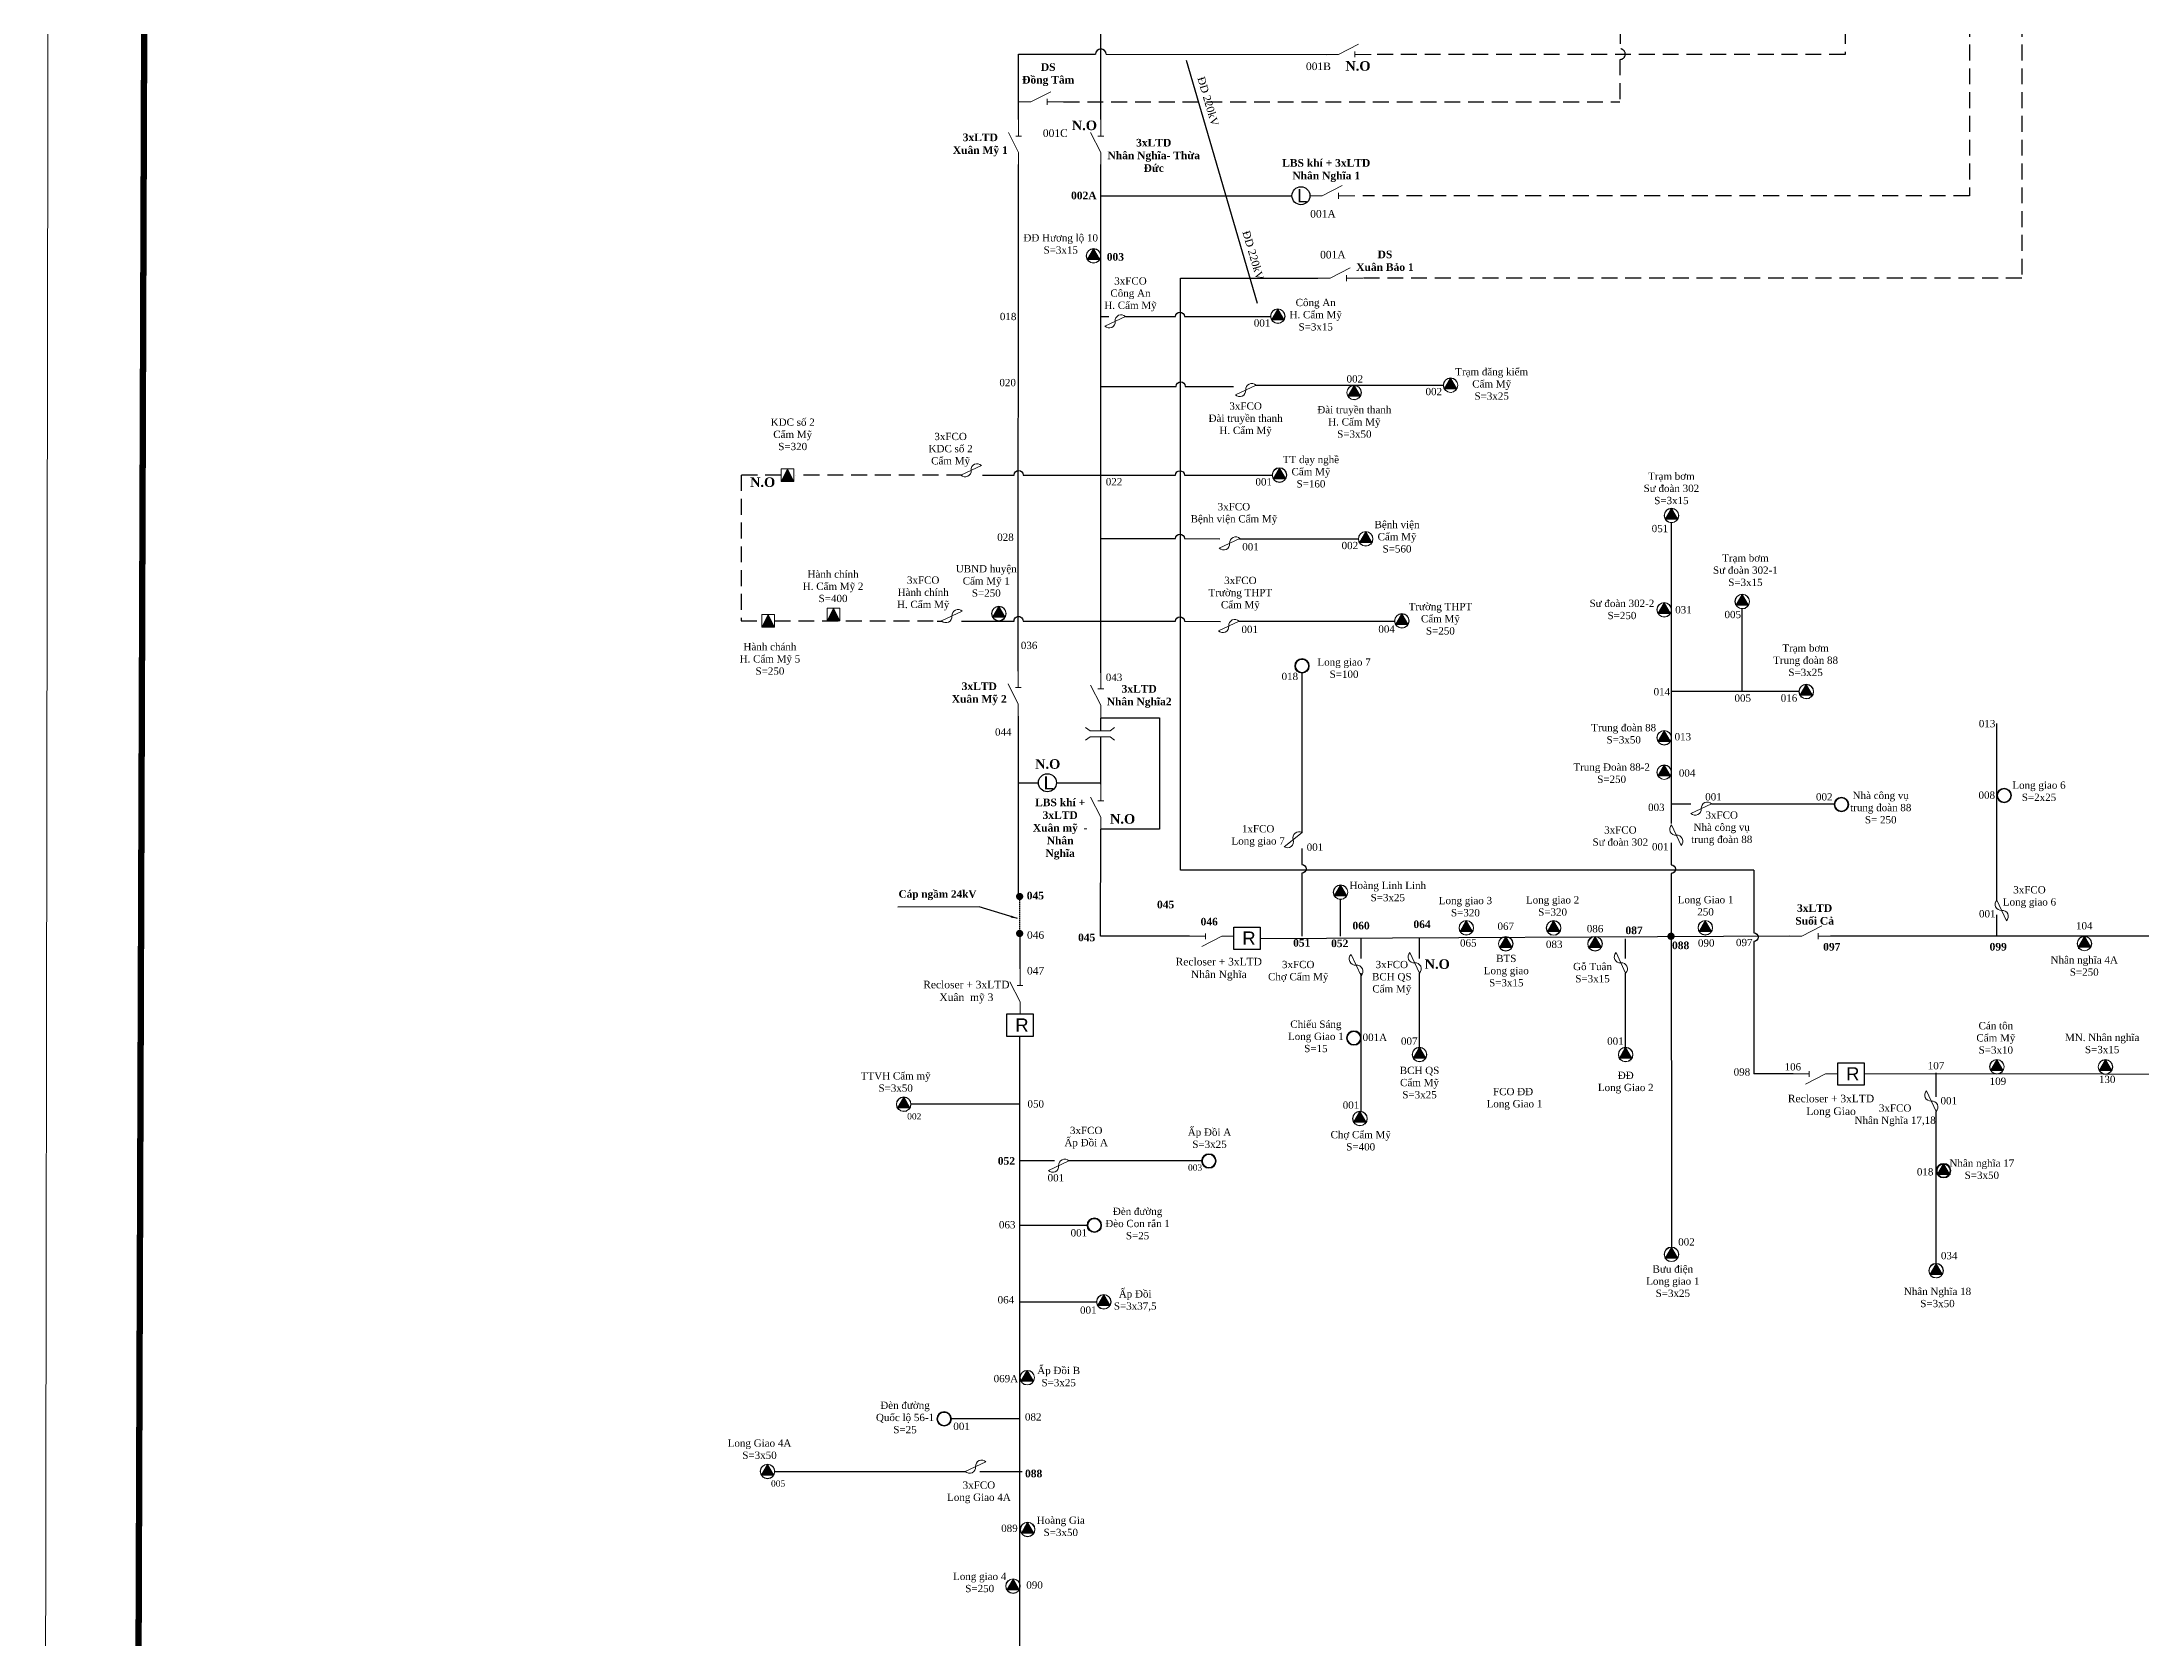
# Model space of a CAD drawing. Header units: inches. Extents: x 4393 to 9189, y -189 to 2360.
# Drawn here: x 4393 to 5187, y 721 to 1325 of the extents above; entities that cross this region are included whole.
import ezdxf
from ezdxf.enums import TextEntityAlignment as Align

# ---------------------------------------------------------------- set-up
doc = ezdxf.new("R2010")
doc.units = ezdxf.units.IN
doc.header["$MEASUREMENT"] = 0
doc.linetypes.add('DASHED', pattern=[0.75, 0.5, -0.25])
doc.layers.get('Defpoints').update_dxf_attribs({"lineweight": 13})
for name, color, linetype, lineweight in [('Day 220kV', 6, 'Continuous', 30), ('Day 22kV', 1, 'Continuous', 25), ('Khung', 7, 'Continuous', 20), ('TBA', 5, 'Continuous', 18), ('Text', 7, 'Continuous', 15), ('Thiet bi', 3, 'Continuous', 18)]:
    doc.layers.add(name, color=color, linetype=linetype, lineweight=lineweight)
doc.layers.add('TEXT477TANPHU', color=7, linetype='Continuous')
doc.styles.get("Standard").update_dxf_attribs({"font": 'arial.ttf'})
doc.styles.add('TimeNRoman', font='times.ttf')
doc.styles.add('TimeNRoman-B', font='timesbd.ttf')
doc.dimstyles.get("Standard").update_dxf_attribs({"dimtxt": 0.18, "dimasz": 0.18, "dimexe": 0.18, "dimexo": 0.0625, "dimgap": 0.09, "dimtad": 0, "dimtih": 1, "dimtoh": 1, "dimdec": 4, "dimzin": 0, "dimdsep": 46, "dimtxsty": 'Standard', "dimcen": 0.09, "dimadec": 0, "dimazin": 0, "dimtfac": 1, "dimtdec": 4, "dimtofl": 0, "dimtmove": 0, "dimatfit": 3, "dimfxl": 1, "dimtolj": 1, "dimtzin": 0, "dimarcsym": 0})

# ---------------------------------------------------------------- blocks, each defined once
blk = doc.blocks.new('ALTD')
at = {"color": 0}
for points in [[(3.38, 1.08), (1.27, 0), (0, 0)], [(2.99, 0.31), (2.99, -0.31)], [(2.99, 0), (4.73, 0)]]:
    blk.add_lwpolyline(points, dxfattribs=at)
blk = doc.blocks.new('FCO')
at = {"color": 0}
blk.add_lwpolyline([(0, 0, 0.707499), (1.13, 0.53, -0.707499), (2.26, 1.05, -5.301682)], format="xyb", dxfattribs=at)
blk.add_lwpolyline([(0, 0), (2.26, 1.05)], dxfattribs=at)
blk = doc.blocks.new('TBA 3P')
h = blk.add_hatch(color=4)
h.set_gradient(color1=(0, 0, 255), one_color=1, tint=1, name='INVSPHERICAL')
h.paths.add_polyline_path([(-0.01, 1.58), (0, 1.6, 0.414214), (-0.8, 0.8, 0.131652), (-0.69, 0.4), (-0.68, 0.42, -0.12747), (-0.78, 0.8, -0.409402)])
h = blk.add_hatch(color=4)
h.set_gradient(color1=(0, 0, 255), one_color=1, tint=1, name='INVSPHERICAL')
h.paths.add_polyline_path([(0.8, 0.8, 1), (-0.8, 0.8, 1)])
h.paths.add_polyline_path([(-0.78, 0.8, -1), (0.78, 0.8, -1)], flags=16)
h = blk.add_hatch()
h.set_pattern_fill('AR-HBONE', color=4, scale=0.25, style=0)
h.paths.add_polyline_path([(0.69, 0.4), (0.67, 0.4, -0.566432), (-0.67, 0.4), (-0.69, 0.4, 0.57735)])
h = blk.add_hatch(color=4)
h.set_gradient(color1=(0, 0, 255), one_color=1, tint=1, name='SPHERICAL')
h.paths.add_polyline_path([(0, 1.6), (0.01, 1.58, -0.409402), (0.78, 0.8, -0.12747), (0.68, 0.42), (0.69, 0.4, 0.131652), (0.8, 0.8, 0.414214)])
at = {"color": 0}
blk.add_lwpolyline([(0, 1.6, 0, 1.39, 0), (0, 0.4, 0, 0, 0)], format="xyseb", dxfattribs=at)
blk.add_lwpolyline([(-0.69, 0.4), (0.69, 0.4), (0, 1.6)], close=True, dxfattribs=at)
for radius in [0.8, 0.778]:
    blk.add_circle((0, 0.8), radius, dxfattribs=at)
blk = doc.blocks.new('TBA 1000')
at = {"color": 0}
blk.add_lwpolyline([(0, 1.39, 0, 1.39, 0), (0, 0, 0, 0, 0)], format="xyseb", dxfattribs=at)
for points in [[(-0.69, 0), (0.69, 0), (0, 1.39)], [(-0.69, 1.39), (0.69, 1.39), (0.69, 0), (-0.69, 0)]]:
    blk.add_lwpolyline(points, close=True, dxfattribs=at)
blk = doc.blocks.new('TBA 1P')
h = blk.add_hatch(color=4)
h.set_gradient(color1=(0, 0, 255), one_color=1, tint=1, name='SPHERICAL')
h.paths.add_polyline_path([(0.8, 0.8, 1), (-0.8, 0.8, 1)])
h.paths.add_polyline_path([(-0.77, 0.8, -1), (0.77, 0.8, -1)], flags=16)
at = {"color": 0}
for radius in [0.8, 0.769, 0.759, 0.759, 0.748, 0.737, 0.726, 0.715]:
    blk.add_circle((0, 0.8), radius, dxfattribs=at)
blk = doc.blocks.new('Re')
at = {"layer": 'Day 22kV', "color": 0}
blk.add_lwpolyline([(1873.29, 178.55), (1883.26, 178.55), (1883.26, 170.06), (1873.29, 170.06)], close=True, dxfattribs=at)
at = {"layer": 'TEXT477TANPHU', "color": 7, "true_color": 0xffffff, "insert": (1876.47, 176.87), "char_height": 5, "attachment_point": 1}
blk.add_mtext_dynamic_manual_height_columns('R', width=1.1505, gutter_width=1, heights=[0], dxfattribs=at)
blk = doc.blocks.new('LBS khí')
blk.add_circle((1.09, -1.12), 3.4)
at = {"layer": 'TEXT477TANPHU', "color": 7, "true_color": 0xffffff, "insert": (-0.34, 1.36), "char_height": 5, "attachment_point": 1}
blk.add_mtext_dynamic_manual_height_columns('L', width=1.1505, gutter_width=1, heights=[0], dxfattribs=at)
blk = doc.blocks.new('DUNG LUOI')
at = {"color": 0}
for points in [[(-1.01, -1.59), (-0.65, -1.1), (-0.65, 1.1), (-1.01, 1.59)], [(0.37, -1.59), (0, -1.1), (0, 1.1), (0.37, 1.59)]]:
    blk.add_lwpolyline(points, dxfattribs=at)

msp = doc.modelspace()

# ---------------------------------------------------------------- linework, layer by layer
at = {"color": 6, "linetype": 'DASHED', "lineweight": 30}
msp.add_line((4762.68, 1000.98), (4762.68, 988.37), dxfattribs=at)
at = {"color": 6}
msp.add_line((4762.82, 974.24), (4762.82, 986.99), dxfattribs=at)
at = {"color": 1}
msp.add_line((4826.99, 986.6), (4793.32, 986.6), dxfattribs=at)
at = {"layer": 'Day 220kV'}
msp.add_lwpolyline([(4852.7, 1225.95), (4825.84, 1317.87)], dxfattribs=at)
at = {"layer": 'Day 22kV', "color": 4}
msp.add_line((4793.38, 1295.55), (4793.38, 1510.3), dxfattribs=at)
at = {"layer": 'Day 22kV', "color": 6}
for p, q in [((4762.31, 1320.26), (4791.38, 1320.26)), ((4795.38, 1320.26), (4878.66, 1320.24)), ((4776.58, 1044.69), (4793.36, 1044.69))]:
    msp.add_line(p, q, dxfattribs=at)
at = {"layer": 'Day 22kV', "color": 30, "linetype": 'DASHED', "ltscale": 12}
msp.add_line((4779.33, 1302.23), (4989.75, 1302.23), dxfattribs=at)
at = {"layer": 'Day 22kV', "color": 6, "linetype": 'DASHED', "lineweight": 30, "ltscale": 12}
for p, q in [((4657.29, 1161.09), (4657.29, 1105.91)), ((4657.29, 1105.91), (4665.2, 1105.91))]:
    msp.add_line(p, q, dxfattribs=at)
at = {"layer": 'Day 22kV'}
for p, q in [((4793.38, 1069.21), (4815.57, 1069.21)), ((4815.57, 1069.21), (4815.57, 1027.11)), ((4815.57, 1027.11), (4793.35, 1027.11))]:
    msp.add_line(p, q, dxfattribs=at)
at = {"layer": 'Day 22kV', "color": 5, "linetype": 'DASHED', "ltscale": 12}
msp.add_lwpolyline([(5141.77, 1404.92), (5141.77, 1235.6), (4892.55, 1235.6)], dxfattribs=at)
at = {"layer": 'Day 22kV', "linetype": 'DASHED', "ltscale": 12}
msp.add_lwpolyline([(5121.96, 1404.92), (5121.96, 1266.72), (4892.55, 1266.72)], dxfattribs=at)
at = {"layer": 'Day 22kV', "color": 6, "linetype": 'DASHED', "ltscale": 12}
msp.add_lwpolyline([(5074.92, 1339.23), (5074.92, 1320.24), (4895.68, 1320.24)], dxfattribs=at)
at = {"layer": 'Day 22kV', "color": 30, "linetype": 'DASHED', "ltscale": 12}
for points in [[(4989.81, 1339.2), (4989.78, 1322.32)], [(4989.77, 1318.32), (4989.75, 1302.23)]]:
    msp.add_lwpolyline(points, dxfattribs=at)
at = {"layer": 'Day 22kV', "color": 6}
for points in [[(4762.31, 1295.55), (4762.31, 1320.26)], [(4762.18, 1086.91), (4762.31, 1278.53)], [(4793.38, 1221.07), (4796.43, 1221.07)], [(4845.89, 1137), (4890.81, 1136.95)], [(4731.42, 1105.8), (4733.28, 1105.8)], [(4845.69, 1105.8), (4904.51, 1105.8)], [(4762.26, 1002.75), (4762.27, 1069.9)], [(4762.26, 1044.69), (4769.78, 1044.69)], [(5009.25, 1036.72), (5016.54, 1036.72)], [(5024.43, 1036.72), (5070.96, 1036.72)], [(4762.8, 872.7), (4762.8, 948.73)], [(4762.64, 923.05), (4721.58, 923.05)], [(4775.81, 901.62), (4762.8, 901.62)], [(4831.63, 901.62), (4781.33, 901.62)], [(4762.8, 877.29), (4788.18, 877.29)], [(4762.8, 171.85), (4762.8, 872.7)], [(4762.8, 848.32), (4791.74, 848.32)], [(4762.94, 804.03), (4736.85, 804.03)], [(4670.07, 784.15), (4742.13, 784.15)], [(4747.65, 784.15), (4763.68, 784.15)]]:
    msp.add_lwpolyline(points, dxfattribs=at)
at = {"layer": 'Day 22kV'}
for points in [[(4793.38, 1248.4), (4793.38, 1278.53)], [(4793.38, 1266.72), (4865.69, 1266.72)], [(4793.38, 1086.23), (4793.38, 1248.4)], [(4851.81, 1195.05), (4922.94, 1195.05)], [(5009.25, 1029.22), (5009.25, 1143.13)], [(5036.03, 1079.19), (5036.03, 1110.49)], [(4869.49, 1025.83), (4869.49, 1086.13)], [(5057.48, 1079.19), (5009.25, 1079.19)], [(5132.33, 1000.3), (5132.33, 1067.15)], [(4884.1, 986.6), (4884.09, 1000.51)], [(5132.33, 986.61), (5132.33, 994.78)], [(5054.01, 986.61), (4853.69, 985.63)], [(4891.84, 978.19), (4891.83, 985.81)], [(4913.92, 978.19), (4913.92, 985.92)], [(4991.91, 978.19), (4991.91, 985.63)], [(5540.81, 986.61), (5069.39, 986.61)], [(4891.84, 920.38), (4891.84, 972.67)], [(4913.92, 944.62), (4913.92, 972.67)], [(4991.91, 944.62), (4991.91, 972.67)]]:
    msp.add_lwpolyline(points, dxfattribs=at)
at = {"layer": 'Day 22kV', "color": 5}
for points in [[(4823.51, 1069.9), (4823.51, 1235.61), (4875.53, 1235.6)], [(4823.51, 1011.67), (4823.51, 1069.9)], [(5040.45, 1011.68), (4823.51, 1011.67)], [(5055.29, 934.54), (5040.45, 934.54)], [(5534.05, 933.88), (5082.1, 934.55)], [(5109.35, 925.88), (5109.35, 934.97)], [(5109.35, 862.86), (5109.35, 920.36)]]:
    msp.add_lwpolyline(points, dxfattribs=at)
at = {"layer": 'Day 22kV', "color": 6}
for points in [[(4802.7, 1221.07), (4821.59, 1221.07, -0.983539), (4825, 1221.07), (4857.71, 1221.07)], [(4793.38, 1194.64), (4821.92, 1194.64, -0.983539), (4825.33, 1194.64), (4843.54, 1194.64)], [(4748.68, 1161.09), (4760.58, 1161.09, -0.983539), (4763.99, 1161.09), (4797.36, 1161.09)], [(4795.67, 1161.06), (4821.59, 1161.06, -0.983539), (4825, 1161.06), (4858.38, 1161.06)], [(4793.38, 1137.03), (4821.59, 1137.03, -0.983539), (4825, 1137.03), (4838.46, 1137.01)], [(4740.68, 1105.8), (4760.57, 1105.8, -1.066256), (4763.98, 1105.8), (4793.38, 1105.8)], [(4793.38, 1105.8), (4821.59, 1105.8, -0.983539), (4825, 1105.8), (4838.64, 1105.66)]]:
    msp.add_lwpolyline(points, format="xyb", dxfattribs=at)
at = {"layer": 'Day 22kV', "color": 6, "linetype": 'DASHED', "lineweight": 30, "ltscale": 12}
for points in [[(4672.47, 1161.09), (4657.29, 1161.09)], [(4740.95, 1161.09), (4677.85, 1161.09)], [(4669.98, 1105.91), (4733.16, 1105.91)]]:
    msp.add_lwpolyline(points, dxfattribs=at)
at = {"layer": 'Day 22kV', "color": 1}
for points in [[(4793.37, 1064.29), (4793.38, 1069.21)], [(4793.36, 1044.13), (4793.37, 1062.06)], [(4793.32, 986.6), (4793.35, 1027.11)]]:
    msp.add_lwpolyline(points, dxfattribs=at)
at = {"layer": 'Day 22kV'}
for points in [[(4869.44, 1019.79), (4869.44, 1013.72, -0.983539), (4869.44, 1010.45), (4869.44, 986.6)], [(5009.18, 1021.9), (5009.18, 1013.61, -0.983539), (5009.18, 1010.34), (5009.25, 869.04)]]:
    msp.add_lwpolyline(points, format="xyb", dxfattribs=at)
at = {"layer": 'Day 22kV', "color": 5}
msp.add_lwpolyline([(5040.45, 1011.68), (5040.45, 987.93, -0.983539), (5040.45, 984.67), (5040.45, 934.54)], format="xyb", dxfattribs=at)
at = {"layer": 'Day 22kV', "const_width": 1.35}
for points in [[(4762.68, 1002.37, 1), (4762.68, 1000.98, 1), (4762.68, 1002.37, 2.414214)], [(4762.68, 988.37, 1), (4762.68, 986.98, 1), (4762.68, 988.37, 2.414214)], [(5009.07, 987.31, 1), (5009.07, 985.91, 1), (5009.07, 987.31, 2.414214)]]:
    msp.add_lwpolyline(points, format="xyb", dxfattribs=at)
at = {"layer": 'Day 22kV', "color": 0}
for points in [[(4843.72, 990.11), (4853.69, 990.11), (4853.69, 981.61), (4843.72, 981.61)], [(4757.84, 957.22), (4767.81, 957.22), (4767.81, 948.73), (4757.84, 948.73)], [(5072.13, 938.75), (5082.1, 938.75), (5082.1, 930.26), (5072.13, 930.26)]]:
    msp.add_lwpolyline(points, close=True, dxfattribs=at)
at = {"layer": 'Day 22kV', "color": 6}
msp.add_arc((4793.38, 1320.26), 2, 359.99104, 179.99104, dxfattribs=at)
at = {"layer": 'Day 22kV', "color": 30, "linetype": 'DASHED', "ltscale": 12}
msp.add_arc((4989.78, 1320.32), 2, 269.9073, 89.9073, dxfattribs=at)
at = {"layer": 'Defpoints'}
msp.add_lwpolyline([(4392.87, -188.87), (7812.22, -188.46), (7812.16, 1998.11), (4396.1, 1998.09)], close=True, dxfattribs=at)
at = {"layer": 'Khung', "const_width": 2.4}
msp.add_lwpolyline([(4433.74, 1971.09), (4426.33, -167.86), (7785.22, -167.72), (7785.16, 1971.11)], close=True, dxfattribs=at)

# ---------------------------------------------------------------- block references
at = {"color": 0}
for p in [(4868, 1267.88), (4772.09, 1045.81)]:
    msp.add_blockref('LBS khí', p, dxfattribs=at)
at = {"layer": 'Day 22kV', "color": 0}
for p in [(2970.43, 811.56), (2884.55, 778.67), (3198.84, 760.2)]:
    msp.add_blockref('Re', p, dxfattribs=at)
at = {"layer": 'TBA', "xscale": 3.450000000000728, "yscale": 3.450000000000728, "zscale": 3.450000000000728}
for name, p in [('TBA 3P', (4790.63, 1241.23)), ('TBA 3P', (4860.32, 1218.42)), ('TBA 3P', (4925.7, 1192.29)), ('TBA 3P', (4889.19, 1189.53)), ('TBA 1000', (4674.86, 1158.7)), ('TBA 3P', (4860.95, 1158.33)), ('TBA 3P', (5009.25, 1143)), ('TBA 3P', (4893.57, 1134.19)), ('TBA 1000', (4692.28, 1105.91)), ('TBA 3P', (4754.83, 1105.91)), ('TBA 3P', (5006.49, 1107.35)), ('TBA 3P', (5036.03, 1110.49)), ('TBA 1000', (4667.59, 1103.52)), ('TBA 3P', (4907.26, 1103.16)), ('TBA 1P', (4869.49, 1086.13)), ('TBA 3P', (5060.24, 1076.43)), ('TBA 3P', (5006.49, 1058.96)), ('TBA 3P', (5006.49, 1045.9)), ('TBA 1P', (5135.09, 1037.11)), ('TBA 1P', (5073.54, 1033.7)), ('TBA 3P', (4884.09, 1000.51)), ('TBA 3P', (4931.64, 987.04)), ('TBA 3P', (4964.67, 987)), ('TBA 3P', (5022.05, 987.07)), ('TBA 3P', (4946.56, 981.02)), ('TBA 3P', (4980.34, 981.01)), ('TBA 3P', (5165.46, 981.08)), ('TBA 1P', (4889.1, 945.36)), ('TBA 3P', (4913.92, 939.1)), ('TBA 3P', (4991.91, 939.1)), ('TBA 3P', (5132.36, 934.48)), ('TBA 3P', (5173.4, 934.43)), ('TBA 3P', (4718.82, 920.31)), ('TBA 3P', (4891.41, 914.89)), ('TBA 1P', (4834.28, 898.84)), ('TBA 3P', (5112.16, 895.17)), ('TBA 1P', (5112.16, 895.17)), ('TBA 1P', (4790.94, 874.53)), ('TBA 3P', (5009.25, 863.52)), ('TBA 3P', (5109.35, 857.34)), ('TBA 3P', (4794.5, 845.56)), ('TBA 3P', (4765.56, 816.88)), ('TBA 1P', (4734.09, 801.27)), ('TBA 3P', (4667.31, 781.41)), ('TBA 3P', (4765.7, 759.46)), ('TBA 3P', (4760.18, 738.04))]:
    msp.add_blockref(name, p, dxfattribs=at)
at = {"layer": 'Thiet bi'}
for name, p, xscale, yscale, zscale in [('ALTD', (4878.66, 1320.24), 3.600000000000364, 3.600000000000364, 3.600000000000364), ('ALTD', (4762.32, 1302.23), 3.600000000000364, 3.600000000000364, 3.600000000000364), ('ALTD', (4872.49, 1266.72), 3.600000000000364, 3.600000000000364, 3.600000000000364), ('ALTD', (4875.53, 1235.6), 3.600000000000364, 3.600000000000364, 3.600000000000364), ('FCO', (4740.45, 1161.09), 3.450000000000728, 3.450000000000728, 3.450000000000728), ('FCO', (4733.16, 1105.91), 3.450000000000728, 3.450000000000728, 3.450000000000728), ('ALTD', (5054.01, 986.61), 3.600000000000364, 3.600000000000364, 3.600000000000364), ('FCO', (4742.13, 784.15), 3.450000000000728, 3.450000000000728, 3.450000000000728)]:
    msp.add_blockref(name, p, dxfattribs=dict(at, xscale=xscale, yscale=yscale, zscale=zscale))
for name, p, xscale, yscale, zscale, rotation in [('ALTD', (4762.31, 1278.53), 3.600000000000364, 3.600000000000364, 3.600000000000364, 90), ('ALTD', (4793.38, 1278.53), 3.600000000000364, 3.600000000000364, 3.600000000000364, 90), ('FCO', (4802.72, 1221.05), 3.450000000000728, 3.450000000000728, 3.450000000000728, 180), ('FCO', (4852.11, 1195.05), 3.450000000000728, 3.450000000000728, 3.450000000000728, 180), ('FCO', (4846, 1137.05), 3.450000000000728, 3.450000000000728, 3.450000000000728, 180), ('FCO', (4845.69, 1105.8), 3.450000000000728, 3.450000000000728, 3.450000000000728, 180), ('ALTD', (4762.18, 1069.9), 3.600000000000364, 3.600000000000364, 3.600000000000364, 90), ('ALTD', (4793.38, 1069.44), 3.600000000000364, 3.600000000000364, 3.600000000000364, 90), ('DUNG LUOI', (4793.12, 1062.06), 3.450000000000728, 3.450000000000728, 3.450000000000728, 270), ('ALTD', (4793.36, 1027.11), 3.600000000000364, 3.600000000000364, 3.600000000000364, 90), ('FCO', (5024.43, 1036.72), 3.450000000000728, 3.450000000000728, 3.450000000000728, 180), ('FCO', (4869.49, 1025.83), 3.449999999999335, 3.450000000000728, 3.449999999999335, 194.0112539626389), ('FCO', (5009.25, 1028.75), 3.450000000000728, 3.450000000000728, 3.450000000000728, 270), ('FCO', (5132.33, 1000.3), 3.450000000000728, 3.450000000000728, 3.450000000000728, 270), ('ALTD', (4843.72, 986.6), 3.600000000000364, 3.600000000000364, 3.600000000000364, 180), ('FCO', (4891.83, 971.62), 3.600000000000364, 3.600000000000364, 3.600000000000364, 90), ('FCO', (4913.92, 972.67), 3.450000000000728, 3.450000000000728, 3.450000000000728, 90), ('FCO', (4991.91, 972.67), 3.450000000000728, 3.450000000000728, 3.450000000000728, 90), ('ALTD', (4762.82, 957.22), 3.600000000000364, 3.600000000000364, 3.600000000000364, 90), ('ALTD', (5072.11, 934.51), 3.600000000000364, 3.600000000000364, 3.600000000000364, 180), ('FCO', (5109.35, 920.36), 3.450000000000728, 3.450000000000728, 3.450000000000728, 90), ('FCO', (4781.33, 901.62), 3.450000000000728, 3.450000000000728, 3.450000000000728, 180)]:
    msp.add_blockref(name, p, dxfattribs=dict(at, xscale=xscale, yscale=yscale, zscale=zscale, rotation=rotation))

# ---------------------------------------------------------------- texts
at = {"layer": 'Text', "style": 'TimeNRoman'}
for p in [(4832.58, 1302.07), (4849.61, 1243.82)]:
    msp.add_text('ÐD 220kV', height=2.88, rotation=286.29905, dxfattribs=at).set_placement(p, align=Align.CENTER)
at = {"layer": 'Text'}
for s, height, style, p in [('001B', 2.88, 'TimeNRoman', (4875.69, 1314.27)), ('001C', 2.88, 'TimeNRoman', (4776.18, 1289)), ('002A', 2.88, 'TimeNRoman-B', (4786.96, 1265.41)), ('001A', 2.88, 'TimeNRoman', (4877.42, 1258.47)), ('003', 2.88, 'TimeNRoman-B', (4798.89, 1242.19)), ('001A', 2.88, 'TimeNRoman', (4881.16, 1243.02)), ('018', 2.76, 'TimeNRoman', (4758.32, 1219.69)), ('001', 2.76, 'TimeNRoman', (4854.38, 1217.23)), ('020', 2.76, 'TimeNRoman', (4758.15, 1194.69)), ('002', 2.76, 'TimeNRoman', (4889.47, 1196.09)), ('002', 2.76, 'TimeNRoman', (4919.34, 1191.29)), ('022', 2.76, 'TimeNRoman', (4798.39, 1157.19)), ('001', 2.76, 'TimeNRoman', (4855, 1157.14)), ('028', 2.76, 'TimeNRoman', (4757.31, 1136.19)), ('051', 2.76, 'TimeNRoman', (5004.89, 1139.48)), ('001', 2.76, 'TimeNRoman', (4850.01, 1132.58)), ('002', 2.76, 'TimeNRoman', (4887.59, 1133.05)), ('004', 2.76, 'TimeNRoman', (4901.5, 1101.44)), ('031', 2.76, 'TimeNRoman', (5013.79, 1108.75)), ('005', 2.76, 'TimeNRoman', (5032.43, 1106.95)), ('036', 2.76, 'TimeNRoman', (4766.25, 1095.26)), ('001', 2.76, 'TimeNRoman', (4849.71, 1101.33)), ('043', 2.76, 'TimeNRoman', (4798.39, 1083.19)), ('018', 2.76, 'TimeNRoman', (4864.89, 1083.53)), ('014', 2.76, 'TimeNRoman', (5005.61, 1077.74)), ('005', 2.76, 'TimeNRoman', (5036.21, 1075.33)), ('016', 2.76, 'TimeNRoman', (5053.7, 1075.36)), ('044', 2.76, 'TimeNRoman', (4756.49, 1062.5)), ('013', 2.76, 'TimeNRoman', (5128.63, 1065.69)), ('013', 2.76, 'TimeNRoman', (5013.55, 1060.72)), ('004', 2.76, 'TimeNRoman', (5015.16, 1047)), ('001', 2.76, 'TimeNRoman', (5025.13, 1037.98)), ('002', 2.76, 'TimeNRoman', (5067.04, 1037.98)), ('008', 2.76, 'TimeNRoman', (5128.52, 1038.63)), ('003', 2.76, 'TimeNRoman', (5003.52, 1034)), ('001', 2.76, 'TimeNRoman', (4874.39, 1018.95)), ('001', 2.76, 'TimeNRoman', (5005, 1019.11)), ('045', 2.88, 'TimeNRoman-B', (4768.62, 1000.57)), ('045', 2.88, 'TimeNRoman-B', (4817.9, 997.18)), ('046', 2.88, 'TimeNRoman-B', (4834.39, 990.71)), ('001', 2.76, 'TimeNRoman', (5128.7, 993.75)), ('046', 2.88, 'TimeNRoman', (4768.71, 985.64)), ('045', 2.88, 'TimeNRoman-B', (4788.04, 984.74)), ('051', 2.88, 'TimeNRoman-B', (4869.39, 982.71)), ('052', 2.88, 'TimeNRoman-B', (4883.76, 982.5)), ('060', 2.88, 'TimeNRoman-B', (4891.83, 989.21)), ('064', 2.88, 'TimeNRoman-B', (4914.89, 989.71)), ('065', 2.76, 'TimeNRoman', (4932.39, 982.71)), ('067', 2.76, 'TimeNRoman', (4946.56, 989.04)), ('083', 2.76, 'TimeNRoman', (4964.89, 982.21)), ('086', 2.76, 'TimeNRoman', (4980.34, 988.11)), ('087', 2.88, 'TimeNRoman-B', (4995.1, 987.42)), ('090', 2.76, 'TimeNRoman', (5022.39, 982.71)), ('097', 2.76, 'TimeNRoman', (5036.78, 982.88)), ('104', 2.76, 'TimeNRoman', (5165.39, 989.21)), ('088', 2.88, 'TimeNRoman-B', (5012.71, 981.74)), ('097', 2.88, 'TimeNRoman-B', (5069.89, 981.21)), ('099', 2.88, 'TimeNRoman-B', (5132.84, 981.21)), ('047', 2.88, 'TimeNRoman', (4768.71, 972.14)), ('001A', 2.76, 'TimeNRoman', (4897.04, 947)), ('007', 2.76, 'TimeNRoman', (4910.05, 945.58)), ('001', 2.76, 'TimeNRoman', (4988.04, 945.58)), ('106', 2.76, 'TimeNRoman', (5055.16, 935.86)), ('107', 2.76, 'TimeNRoman', (5109.33, 936.3)), ('098', 2.76, 'TimeNRoman', (5035.9, 933.9)), ('109', 2.76, 'TimeNRoman', (5132.74, 930.4)), ('130', 2.76, 'TimeNRoman', (5174.05, 931.09)), ('050', 2.76, 'TimeNRoman', (4768.76, 921.81)), ('001', 2.76, 'TimeNRoman', (4888.02, 921.37)), ('001', 2.76, 'TimeNRoman', (5114.15, 923.02)), ('002', 2.366, 'TimeNRoman', (4722.82, 917.31)), ('052', 2.88, 'TimeNRoman-B', (4757.67, 900.21)), ('003', 2.366, 'TimeNRoman', (4829.04, 897.94)), ('018', 2.76, 'TimeNRoman', (5105.2, 896.13)), ('001', 2.76, 'TimeNRoman', (4776.38, 893.87)), ('063', 2.76, 'TimeNRoman', (4757.97, 876.11)), ('001', 2.76, 'TimeNRoman', (4785.09, 873.05)), ('002', 2.76, 'TimeNRoman', (5014.91, 869.62)), ('034', 2.76, 'TimeNRoman', (5114.3, 864.43)), ('064', 2.76, 'TimeNRoman', (4757.48, 847.72)), ('001', 2.76, 'TimeNRoman', (4788.65, 843.81)), ('069A', 2.76, 'TimeNRoman', (4757.48, 817.91)), ('001', 2.76, 'TimeNRoman', (4740.72, 799.86)), ('082', 2.76, 'TimeNRoman', (4767.81, 803.41)), ('005', 2.366, 'TimeNRoman', (4671.31, 778.41)), ('088', 2.88, 'TimeNRoman-B', (4767.98, 781.94)), ('089', 2.76, 'TimeNRoman', (4758.82, 761.27)), ('090', 2.76, 'TimeNRoman', (4768.32, 739.81))]:
    msp.add_text(s, height=height, dxfattribs=dict(at, style=style)).set_placement(p, align=Align.CENTER)
at = {"layer": 'Text', "attachment_point": 5}
for s, insert, char_height, width, style in [('DS \\PĐồng Tâm', (4773.48, 1312.54), 2.88, 35.1379, 'TimeNRoman-B'), ('{\\fTimes New Roman|b1|i0|c0|p18;\\C1;N.O}', (4890.65, 1315.82), 3.6, 12.1719, 'TimeNRoman'), ('{\\fTimes New Roman|b1|i0|c0|p18;\\C1;N.O}', (4787.17, 1293.34), 3.6, 12.1719, 'TimeNRoman'), ('3xLTD\\PXuân Mỹ 1', (4747.79, 1285.96), 2.88, 39.4287, 'TimeNRoman-B'), ('3xLTD\\PNhân Nghĩa- Thừa Đức', (4813.39, 1281.99), 2.88, 39.4287, 'TimeNRoman-B'), ('LBS khí + 3xLTD \\PNhân Nghĩa 1', (4878.65, 1276.29), 2.88, 35.1379, 'TimeNRoman-B'), ('ĐĐ Hương lộ 10\\PS=3x15', (4778.22, 1248.51), 2.76, 33.6738, 'TimeNRoman'), ('DS \\PXuân Bảo 1', (4900.86, 1242.13), 2.88, 35.1379, 'TimeNRoman-B'), ('3xFCO\\PCông An\\PH. Cẩm Mỹ', (4804.6, 1229.46), 2.76, 33.6738, 'TimeNRoman'), ('Công An\\PH. Cẩm Mỹ\\PS=3x15', (4874.67, 1221.74), 2.76, 33.6738, 'TimeNRoman'), ('Trạm {\\fTimes New Roman|b0|i0|c238|p18;đă}ng kiểm\\PCẩm Mỹ\\PS=3x25', (4941.23, 1195.55), 2.76, 33.6738, 'TimeNRoman'), ('3xFCO\\P{\\fTimes New Roman|b0|i0|c238|p18;Đ}ài truyền thanh\\PH. Cẩm Mỹ', (4848.16, 1182.14), 2.76, 33.6738, 'TimeNRoman'), ('{\\fTimes New Roman|b0|i0|c238|p18;Đ}ài truyền thanh\\PH. Cẩm Mỹ\\PS=3x50', (4889.29, 1181.18), 2.76, 33.6738, 'TimeNRoman'), ('KDC số 2\\PCẩm Mỹ\\PS=320', (4676.83, 1176.47), 2.76, 33.6738, 'TimeNRoman'), ('3xFCO\\PKDC số 2\\PCẩm Mỹ', (4736.56, 1170.63), 2.76, 33.6738, 'TimeNRoman'), ('TT dạy nghề\\PCẩm Mỹ\\PS=160', (4872.87, 1162.35), 2.76, 33.6738, 'TimeNRoman'), ('{\\fTimes New Roman|b1|i0|c0|p18;\\C1;N.O}', (4665.45, 1158.36), 3.6, 12.1719, 'TimeNRoman'), ('Trạm b{\\fTimes New Roman|b0|i0|c163|p18;ơ}m\\PS{\\fTimes New Roman|b0|i0|c163|p18;ư} {\\fTimes New Roman|b0|i0|c238|p34;đ}oàn 302\\PS=3x15', (5009.22, 1156.04), 2.76, 28.6608, 'TimeNRoman'), ('3xFCO\\PBệnh viện Cẩm Mỹ', (4843.73, 1146.38), 2.76, 33.6738, 'TimeNRoman'), ('Bệnh viện\\PCẩm Mỹ\\PS=560', (4905.43, 1137.75), 2.76, 33.6738, 'TimeNRoman'), ('Trạm bơm \\PS{\\fTimes New Roman|b0|i0|c163|p18;ư} {\\fTimes New Roman|b0|i0|c238|p18;đ}oàn 302-1\\PS=3x15', (5037.22, 1125.09), 2.76, 28.6608, 'TimeNRoman'), ('Hành chính\\PH. Cẩm Mỹ 2\\PS=400', (4692.11, 1118.99), 2.76, 33.6738, 'TimeNRoman'), ('3xFCO\\PHành chính \\PH. Cẩm Mỹ ', (4726.18, 1116.3), 2.76, 33.6738, 'TimeNRoman'), ('UBND huyện\\PCẩm Mỹ 1\\PS=250', (4750.06, 1121.03), 2.76, 33.6738, 'TimeNRoman'), ('3xFCO\\PTrường THPT \\PCẩm Mỹ', (4846.17, 1116.18), 2.76, 33.6738, 'TimeNRoman'), ('Trường THPT\\PCẩm Mỹ\\PS=250', (4921.84, 1106.72), 2.76, 33.6738, 'TimeNRoman'), ('S{\\fTimes New Roman|b0|i0|c163|p18;ư} {\\fTimes New Roman|b0|i0|c238|p34;đ}oàn 302-2\\PS=250', (4990.5, 1110.23), 2.76, 28.6608, 'TimeNRoman'), ('Hành chánh\\PH. Cẩm Mỹ 5\\PS=250', (4668.22, 1091.52), 2.76, 33.6738, 'TimeNRoman'), ('Trạm bơm \\PTrung {\\fTimes New Roman|b0|i0|c238|p18;đ}oàn 88\\PS=3x25', (5059.98, 1091.02), 2.76, 44.0499, 'TimeNRoman'), ('Long giao 7\\PS=100', (4885.39, 1088.03), 2.76, 28.6608, 'TimeNRoman'), ('3xLTD \\PXuân Mỹ 2', (4747.39, 1078.33), 2.88, 35.1379, 'TimeNRoman-B'), ('3xLTD \\PNhân Nghĩa2', (4807.89, 1077.33), 2.88, 35.1379, 'TimeNRoman-B'), ('Trung {\\fTimes New Roman|b0|i0|c238|p18;đ}oàn 88\\PS=3x50', (4991.18, 1063.23), 2.76, 28.6608, 'TimeNRoman'), ('{\\fTimes New Roman|b1|i0|c0|p18;\\C1;N.O}', (4773.29, 1051.75), 3.6, 12.1719, 'TimeNRoman'), ('Trung Đoàn 88-2\\PS=250', (4986.62, 1048.29), 2.76, 28.6608, 'TimeNRoman'), ('Nhà công vụ trung đoàn 88\\PS= 250', (5088.41, 1035.28), 2.76, 27.8268, 'TimeNRoman'), ('Long giao 6\\PS=2x25', (5148.26, 1041.46), 2.76, 28.6608, 'TimeNRoman'), ('LBS khí + 3xLTD \\PXuân mỹ  - Nhân Nghĩa', (4778, 1027.17), 2.88, 21.8459, 'TimeNRoman-B'), ('{\\fTimes New Roman|b1|i0|c0|p18;\\C1;N.O}', (4801.62, 1030.98), 3.6, 12.1719, 'TimeNRoman'), ('3xFCO\\PNhà công vụ trung đoàn 88', (5028.25, 1027.42), 2.76, 27.8268, 'TimeNRoman'), ('1xFCO\\PLong giao 7', (4852.89, 1024.53), 2.76, 28.6608, 'TimeNRoman'), ('3xFCO\\PS{\\fTimes New Roman|b0|i0|c163|p18;ư} {\\fTimes New Roman|b0|i0|c238|p18;đ}oàn 302', (4989.92, 1024.52), 2.76, 28.6608, 'TimeNRoman'), ('Hoàng Linh Linh\\PS=3x25', (4901.94, 1003.53), 2.76, 28.6608, 'TimeNRoman'), ('Long giao 3\\PS=320', (4931.31, 997.81), 2.76, 28.6608, 'TimeNRoman'), ('Long giao 2\\PS=320', (4964.28, 998.06), 2.76, 28.6608, 'TimeNRoman'), ('Long Giao 1\\P250', (5022.14, 998.14), 2.76, 28.6608, 'TimeNRoman'), ('3xFCO\\PLong giao 6', (5144.67, 1001.45), 2.76, 28.6608, 'TimeNRoman'), ('3xLTD\\PSuối Cả', (5063.39, 994.85), 2.88, 29.9069, 'TimeNRoman-B'), ('Recloser + 3xLTD\\PNhân Nghĩa', (4838.01, 974.14), 2.88, 35.1379, 'TimeNRoman'), ('3xFCO\\PChợ Cẩm Mỹ', (4868.05, 973.18), 2.76, 28.6608, 'TimeNRoman'), ('3xFCO\\PBCH QS\\PCẩm Mỹ', (4903.46, 970.87), 2.76, 28.6608, 'TimeNRoman'), ('{\\fTimes New Roman|b1|i0|c0|p18;\\C1;N.O}', (4920.63, 976.06), 3.6, 12.1719, 'TimeNRoman'), ('BTS\\PLong giao\\PS=3x15', (4946.76, 973.61), 2.76, 28.6608, 'TimeNRoman'), ('Nhân ngh{\\fTimes New Roman|b0|i0|c238|p18;ĩ}a 4A\\PS=250', (5165.38, 975.35), 2.76, 28.6608, 'TimeNRoman'), ('Recloser + 3xLTD\\PXuân  mỹ 3', (4742.53, 965.48), 2.88, 35.1379, 'TimeNRoman'), ('Gỗ Tuân\\PS=3x15', (4979.39, 972.85), 2.76, 28.6608, 'TimeNRoman'), ('Chiếu Sáng \\PLong Giao 1\\PS=15', (4874.73, 948.73), 2.76, 28.6608, 'TimeNRoman'), ('Cán tôn\\PCẩm Mỹ\\PS=3x10', (5131.95, 948.17), 2.76, 28.6608, 'TimeNRoman'), ('{\\C0;MN. Nhân ngh\\fTimes New Roman|b0|i0|c238|p34;ĩ\\fTimes New Roman|b0|i0|c0|p18;a} \\PS=3x15', (5172.16, 946.04), 2.76, 34.1996, 'TimeNRoman'), ('TTVH Cẩm mỹ\\PS=3x50', (4715.78, 931.47), 2.76, 33.6738, 'TimeNRoman'), ('BCH QS\\PCẩm Mỹ\\PS=3x25', (4913.95, 931.26), 2.76, 28.6608, 'TimeNRoman'), ('ĐĐ \\PLong Giao 2', (4991.95, 931.26), 2.76, 28.6608, 'TimeNRoman'), ('FCO ĐĐ\\P Long Giao 1', (4949.33, 925.11), 2.76, 28.6608, 'TimeNRoman'), ('Recloser + 3xLTD Long Giao', (5069.6, 922.36), 2.88, 35.1379, 'TimeNRoman'), ('3xFCO\\PNhân Nghĩa 17,18', (5093.85, 918.88), 2.76, 34.1996, 'TimeNRoman'), ('3xFCO\\PẤp Đồi A', (4787.85, 910.42), 2.76, 28.6608, 'TimeNRoman'), ('Ấp Đồi A\\PS=3x25', (4834.5, 910.2), 2.76, 28.6608, 'TimeNRoman'), ('{\\fTimes New Roman|b0|i0|c0|p18;Chợ Cẩm Mỹ\\P}S=400', (4891.7, 909.25), 2.76, 28.6608, 'TimeNRoman'), ('Nhân nghĩa 17\\PS=3x50', (5126.65, 898.49), 2.76, 34.1996, 'TimeNRoman'), ('{\\fTimes New Roman|b0|i0|c238|p18;Đ}èn {\\fTimes New Roman|b0|i0|c238|p18;đ\\fTimes New Roman|b0|i0|c163|p18;ư}ờng\\P{\\fTimes New Roman|b0|i0|c238|p18;Đ}èo Con rắn 1\\PS=25', (4807.29, 877.94), 2.76, 28.6608, 'TimeNRoman'), ('B{\\fTimes New Roman|b0|i0|c163|p18;ư}u {\\fTimes New Roman|b0|i0|c238|p18;đ}iện\\PLong giao 1\\PS=3x25', (5009.76, 856.13), 2.76, 28.6608, 'TimeNRoman'), ('Ấp {\\fTimes New Roman|b0|i0|c238|p18;Đ}ồi\\PS=3x37,5', (4806.38, 848.71), 2.76, 28.6608, 'TimeNRoman'), ('Nhân Nghĩa 18\\PS=3x50', (5109.87, 849.96), 2.76, 28.6608, 'TimeNRoman'), ('Ấp {\\fTimes New Roman|b0|i0|c238|p18;Đ}ồi B\\PS=3x25', (4777.44, 820.04), 2.76, 28.6608, 'TimeNRoman'), ('{\\fTimes New Roman|b0|i0|c238|p18;Đ}èn {\\fTimes New Roman|b0|i0|c238|p18;đ\\fTimes New Roman|b0|i0|c163|p18;ư}ờng\\PQuốc lộ 56-1\\PS=25', (4719.32, 804.57), 2.76, 28.6608, 'TimeNRoman'), ('Long Giao 4A\\PS=3x50', (4664.28, 792.57), 2.76, 33.6738, 'TimeNRoman'), ('3xFCO\\PLong Giao 4A', (4747.28, 776.25), 2.76, 28.6608, 'TimeNRoman'), ('Hoàng Gia\\PS=3x50', (4778.24, 763.38), 2.76, 28.6608, 'TimeNRoman'), ('Long giao 4\\PS=250', (4747.57, 742.15), 2.76, 28.6608, 'TimeNRoman')]:
    msp.add_mtext(s, dxfattribs=dict(at, insert=insert, char_height=char_height, width=width, style=style))
at = {"layer": 'Text', "insert": (4731.62, 1002.14), "char_height": 2.8097, "width": 55.5387, "attachment_point": 5, "line_spacing_factor": 1.1, "style": 'TimeNRoman-B'}
msp.add_mtext('Cáp ngầm 24kV', dxfattribs=at)
at = {"layer": 'TEXT477TANPHU', "color": 7, "true_color": 0xffffff, "char_height": 5, "attachment_point": 1}
for insert in [(4846.91, 988.42), (4761.03, 955.54), (5075.31, 937.07)]:
    msp.add_mtext_dynamic_manual_height_columns('R', width=1.1505, gutter_width=1, heights=[0], dxfattribs=dict(at, insert=insert))

# ---------------------------------------------------------------- leaders
at = {"layer": 'Text'}
msp.add_leader([(4761.84, 993.31), (4747.41, 997.8), (4716.62, 997.64)], dimstyle='Standard', override={"dimasz": 2.5, "dimgap": 0.09, "dimtad": 0}, dxfattribs=at)

doc.saveas('drawing.dxf')
